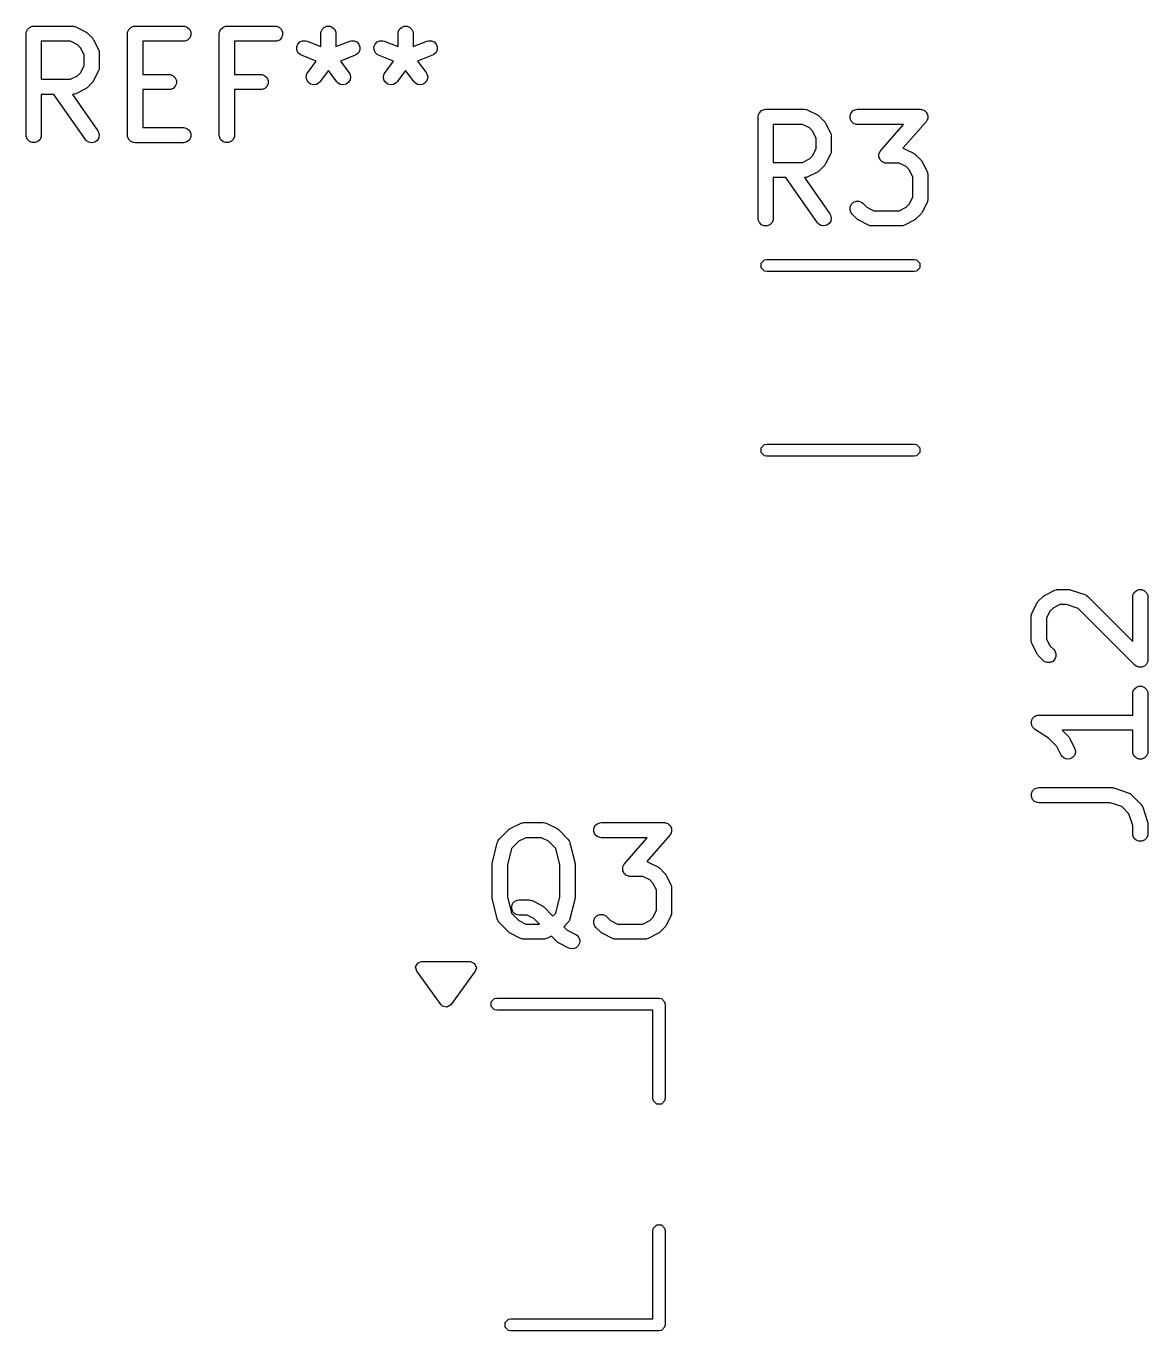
# Model space of a CAD drawing. Header units: inches. Extents: x 1.56 to 3.89, y -5.01 to -1.23.
# Drawn here: x 2.973 to 3.409, y -1.736 to -1.23 of the extents above; entities that cross this region are included whole.
import ezdxf

# ---------------------------------------------------------------- set-up
doc = ezdxf.new("R2010")
doc.units = ezdxf.units.IN
doc.header["$MEASUREMENT"] = 0
doc.layers.add('F.Silkscreen', color=41, linetype='CONTINUOUS', true_color=0xf2eda1)

msp = doc.modelspace()

# ---------------------------------------------------------------- linework, layer by layer
at = {"layer": 'F.Silkscreen', "linetype": 'CONTINUOUS'}
for p, q in [((2.97374, -1.23083), (2.97455, -1.23002)), ((2.97455, -1.23002), (2.97561, -1.22958)), ((2.97561, -1.22958), (2.97619, -1.22952)), ((2.97619, -1.22952), (2.99119, -1.22952)), ((2.99119, -1.22952), (2.99176, -1.22958)), ((2.99176, -1.22958), (2.99186, -1.22962)), ((2.99186, -1.22962), (2.99197, -1.22963)), ((2.99197, -1.22963), (2.99251, -1.22983)), ((2.99251, -1.22983), (2.99626, -1.23171)), ((3.01311, -1.23083), (3.01392, -1.23002)), ((3.01392, -1.23002), (3.01498, -1.22958)), ((3.01498, -1.22958), (3.01556, -1.22952)), ((3.01556, -1.22952), (3.03431, -1.22952)), ((3.03431, -1.22952), (3.03488, -1.22958)), ((3.03488, -1.22958), (3.03595, -1.23002)), ((3.03595, -1.23002), (3.03676, -1.23083)), ((3.04873, -1.23083), (3.04954, -1.23002)), ((3.04954, -1.23002), (3.05061, -1.22958)), ((3.05061, -1.22958), (3.05118, -1.22952)), ((3.05118, -1.22952), (3.06993, -1.22952)), ((3.06993, -1.22952), (3.0705, -1.22958)), ((3.0705, -1.22958), (3.07157, -1.23002)), ((3.07157, -1.23002), (3.07238, -1.23083)), ((3.0881, -1.23083), (3.08891, -1.23002)), ((3.08891, -1.23002), (3.08998, -1.22958)), ((3.08998, -1.22958), (3.09113, -1.22958)), ((3.09113, -1.22958), (3.09219, -1.23002)), ((3.09219, -1.23002), (3.09301, -1.23083)), ((3.11809, -1.23083), (3.11891, -1.23002)), ((3.11891, -1.23002), (3.11997, -1.22958)), ((3.11997, -1.22958), (3.12112, -1.22958)), ((3.12112, -1.22958), (3.12219, -1.23002)), ((3.12219, -1.23002), (3.123, -1.23083)), ((2.97324, -1.23247), (2.97329, -1.2319)), ((2.97324, -1.27184), (2.97324, -1.23247)), ((2.97329, -1.2319), (2.97374, -1.23083)), ((2.99626, -1.23171), (2.99651, -1.23186)), ((2.99651, -1.23186), (2.99658, -1.23189)), ((2.99658, -1.23189), (2.99666, -1.23196)), ((2.99666, -1.23196), (2.99675, -1.23202)), ((2.99675, -1.23202), (2.9968, -1.23207)), ((2.9968, -1.23207), (2.99703, -1.23226)), ((2.99703, -1.23226), (2.9989, -1.23413)), ((2.9989, -1.23413), (2.99909, -1.23436)), ((2.99909, -1.23436), (2.99915, -1.23441)), ((2.99915, -1.23441), (2.9992, -1.2345)), ((2.9992, -1.2345), (2.99927, -1.23458)), ((2.99927, -1.23458), (2.9993, -1.23465)), ((2.9993, -1.23465), (2.99945, -1.2349)), ((2.99945, -1.2349), (3.00133, -1.23865)), ((3.01261, -1.23247), (3.01266, -1.2319)), ((3.01261, -1.27184), (3.01261, -1.23247)), ((3.01266, -1.2319), (3.01311, -1.23083)), ((3.03488, -1.23537), (3.03431, -1.23543)), ((3.03595, -1.23493), (3.03488, -1.23537)), ((3.03676, -1.23411), (3.03595, -1.23493)), ((3.03676, -1.23083), (3.0372, -1.2319)), ((3.0372, -1.23305), (3.03676, -1.23411)), ((3.0372, -1.2319), (3.0372, -1.23305)), ((3.04823, -1.23247), (3.04829, -1.2319)), ((3.04823, -1.27184), (3.04823, -1.23247)), ((3.04829, -1.2319), (3.04873, -1.23083)), ((3.0705, -1.23537), (3.06993, -1.23543)), ((3.07157, -1.23493), (3.0705, -1.23537)), ((3.07238, -1.23411), (3.07157, -1.23493)), ((3.07238, -1.23083), (3.07282, -1.2319)), ((3.07282, -1.23305), (3.07238, -1.23411)), ((3.07282, -1.2319), (3.07282, -1.23305)), ((3.07951, -1.23566), (3.08057, -1.23521)), ((3.08057, -1.23521), (3.08172, -1.23519)), ((3.08172, -1.23519), (3.08227, -1.23536)), ((3.08227, -1.23536), (3.0876, -1.23749)), ((3.0876, -1.23247), (3.08766, -1.2319)), ((3.0876, -1.23749), (3.0876, -1.23247)), ((3.08766, -1.2319), (3.0881, -1.23083)), ((3.09301, -1.23083), (3.09345, -1.2319)), ((3.09345, -1.2319), (3.0935, -1.23247)), ((3.0935, -1.23247), (3.0935, -1.23749)), ((3.0935, -1.23749), (3.09883, -1.23536)), ((3.09883, -1.23536), (3.09938, -1.23519)), ((3.09938, -1.23519), (3.10054, -1.23521)), ((3.10054, -1.23521), (3.1016, -1.23566)), ((3.1095, -1.23566), (3.11056, -1.23521)), ((3.11056, -1.23521), (3.11171, -1.23519)), ((3.11171, -1.23519), (3.11227, -1.23536)), ((3.11227, -1.23536), (3.11759, -1.23749)), ((3.11759, -1.23247), (3.11765, -1.2319)), ((3.11759, -1.23749), (3.11759, -1.23247)), ((3.11765, -1.2319), (3.11809, -1.23083)), ((3.123, -1.23083), (3.12344, -1.2319)), ((3.12344, -1.2319), (3.1235, -1.23247)), ((3.1235, -1.23247), (3.1235, -1.23749)), ((3.1235, -1.23749), (3.12882, -1.23536)), ((3.12882, -1.23536), (3.12938, -1.23519)), ((3.12938, -1.23519), (3.13053, -1.23521)), ((3.13053, -1.23521), (3.13159, -1.23566)), ((2.99049, -1.23543), (2.97914, -1.23543)), ((2.97914, -1.23543), (2.97914, -1.25014)), ((2.99319, -1.23677), (2.99049, -1.23543)), ((2.99439, -1.23797), (2.99319, -1.23677)), ((2.99573, -1.24067), (2.99439, -1.23797)), ((3.00133, -1.23865), (3.00154, -1.23919)), ((3.00154, -1.23919), (3.00154, -1.2393)), ((3.00154, -1.2393), (3.00158, -1.2394)), ((3.00158, -1.2394), (3.00164, -1.23997)), ((3.00164, -1.23997), (3.00164, -1.2456)), ((3.03431, -1.23543), (3.01851, -1.23543)), ((3.01851, -1.23543), (3.01851, -1.24827)), ((3.06993, -1.23543), (3.05413, -1.23543)), ((3.05413, -1.23543), (3.05413, -1.24827)), ((3.07827, -1.23756), (3.0787, -1.23649)), ((3.07829, -1.23871), (3.07827, -1.23756)), ((3.07874, -1.23977), (3.07829, -1.23871)), ((3.0787, -1.23649), (3.07951, -1.23566)), ((3.07957, -1.24057), (3.07874, -1.23977)), ((3.10236, -1.23977), (3.10154, -1.24057)), ((3.1016, -1.23566), (3.1024, -1.23649)), ((3.10281, -1.23871), (3.10236, -1.23977)), ((3.1024, -1.23649), (3.10283, -1.23756)), ((3.10283, -1.23756), (3.10281, -1.23871)), ((3.10827, -1.23756), (3.1087, -1.23649)), ((3.10828, -1.23871), (3.10827, -1.23756)), ((3.10874, -1.23977), (3.10828, -1.23871)), ((3.1087, -1.23649), (3.1095, -1.23566)), ((3.10956, -1.24057), (3.10874, -1.23977)), ((3.13236, -1.23977), (3.13153, -1.24057)), ((3.13159, -1.23566), (3.1324, -1.23649)), ((3.13281, -1.23871), (3.13236, -1.23977)), ((3.1324, -1.23649), (3.13282, -1.23756)), ((3.13282, -1.23756), (3.13281, -1.23871)), ((2.99439, -1.2476), (2.99573, -1.2449)), ((2.99573, -1.2449), (2.99573, -1.24067)), ((3.08008, -1.24084), (3.07957, -1.24057)), ((3.08588, -1.24316), (3.08008, -1.24084)), ((3.08256, -1.24757), (3.08588, -1.24316)), ((3.10102, -1.24084), (3.09523, -1.24316)), ((3.09523, -1.24316), (3.09854, -1.24757)), ((3.10154, -1.24057), (3.10102, -1.24084)), ((3.11008, -1.24084), (3.10956, -1.24057)), ((3.11587, -1.24316), (3.11008, -1.24084)), ((3.11256, -1.24757), (3.11587, -1.24316)), ((3.13102, -1.24084), (3.12522, -1.24316)), ((3.12522, -1.24316), (3.12853, -1.24757)), ((3.13153, -1.24057), (3.13102, -1.24084)), ((2.97914, -1.25014), (2.99049, -1.25014)), ((2.99049, -1.25014), (2.99319, -1.24879)), ((2.99319, -1.24879), (2.99439, -1.2476)), ((3.00133, -1.24692), (2.99945, -1.25067)), ((3.00154, -1.24638), (3.00133, -1.24692)), ((3.00158, -1.24617), (3.00154, -1.24627)), ((3.00154, -1.24627), (3.00154, -1.24638)), ((3.00164, -1.2456), (3.00158, -1.24617)), ((3.01851, -1.24827), (3.02868, -1.24827)), ((3.02868, -1.24827), (3.02926, -1.24832)), ((3.02926, -1.24832), (3.03032, -1.24877)), ((3.03032, -1.24877), (3.03114, -1.24958)), ((3.03114, -1.24958), (3.03158, -1.25064)), ((3.05413, -1.24827), (3.0643, -1.24827)), ((3.0643, -1.24827), (3.06488, -1.24832)), ((3.06488, -1.24832), (3.06594, -1.24877)), ((3.06594, -1.24877), (3.06676, -1.24958)), ((3.06676, -1.24958), (3.0672, -1.25064)), ((3.08198, -1.24919), (3.08226, -1.24807)), ((3.08214, -1.25033), (3.08198, -1.24919)), ((3.08273, -1.25132), (3.08214, -1.25033)), ((3.08226, -1.24807), (3.08256, -1.24757)), ((3.09055, -1.24677), (3.08729, -1.25112)), ((3.09381, -1.25112), (3.09055, -1.24677)), ((3.09896, -1.25033), (3.09837, -1.25132)), ((3.09854, -1.24757), (3.09884, -1.24807)), ((3.09884, -1.24807), (3.09912, -1.24919)), ((3.09912, -1.24919), (3.09896, -1.25033)), ((3.11197, -1.24919), (3.11226, -1.24807)), ((3.11214, -1.25033), (3.11197, -1.24919)), ((3.11272, -1.25132), (3.11214, -1.25033)), ((3.11226, -1.24807), (3.11256, -1.24757)), ((3.12055, -1.24677), (3.11729, -1.25112)), ((3.12381, -1.25112), (3.12055, -1.24677)), ((3.12896, -1.25033), (3.12837, -1.25132)), ((3.12853, -1.24757), (3.12883, -1.24807)), ((3.12883, -1.24807), (3.12912, -1.24919)), ((3.12912, -1.24919), (3.12896, -1.25033)), ((2.99626, -1.25386), (2.99251, -1.25574)), ((2.99651, -1.25371), (2.99626, -1.25386)), ((2.99658, -1.25368), (2.99651, -1.25371)), ((2.99666, -1.25361), (2.99658, -1.25368)), ((2.99675, -1.25355), (2.99666, -1.25361)), ((2.9968, -1.25349), (2.99675, -1.25355)), ((2.99703, -1.25331), (2.9968, -1.25349)), ((2.9989, -1.25143), (2.99703, -1.25331)), ((2.99909, -1.25121), (2.9989, -1.25143)), ((2.99915, -1.25116), (2.99909, -1.25121)), ((2.9992, -1.25107), (2.99915, -1.25116)), ((2.99927, -1.25099), (2.9992, -1.25107)), ((2.9993, -1.25091), (2.99927, -1.25099)), ((2.99945, -1.25067), (2.9993, -1.25091)), ((3.02868, -1.25417), (3.01851, -1.25417)), ((3.01851, -1.25417), (3.01851, -1.26889)), ((3.02926, -1.25412), (3.02868, -1.25417)), ((3.03032, -1.25368), (3.02926, -1.25412)), ((3.03114, -1.25286), (3.03032, -1.25368)), ((3.03158, -1.2518), (3.03114, -1.25286)), ((3.03158, -1.25064), (3.03158, -1.2518)), ((3.0643, -1.25417), (3.05413, -1.25417)), ((3.05413, -1.25417), (3.05413, -1.27184)), ((3.06488, -1.25412), (3.0643, -1.25417)), ((3.06594, -1.25368), (3.06488, -1.25412)), ((3.06676, -1.25286), (3.06594, -1.25368)), ((3.0672, -1.2518), (3.06676, -1.25286)), ((3.0672, -1.25064), (3.0672, -1.2518)), ((3.08365, -1.25201), (3.08273, -1.25132)), ((3.08477, -1.25229), (3.08365, -1.25201)), ((3.08591, -1.25213), (3.08477, -1.25229)), ((3.0869, -1.25154), (3.08591, -1.25213)), ((3.08729, -1.25112), (3.0869, -1.25154)), ((3.0942, -1.25154), (3.09381, -1.25112)), ((3.0952, -1.25213), (3.0942, -1.25154)), ((3.09634, -1.25229), (3.0952, -1.25213)), ((3.09745, -1.25201), (3.09634, -1.25229)), ((3.09837, -1.25132), (3.09745, -1.25201)), ((3.11365, -1.25201), (3.11272, -1.25132)), ((3.11476, -1.25229), (3.11365, -1.25201)), ((3.1159, -1.25213), (3.11476, -1.25229)), ((3.11689, -1.25154), (3.1159, -1.25213)), ((3.11729, -1.25112), (3.11689, -1.25154)), ((3.1242, -1.25154), (3.12381, -1.25112)), ((3.12519, -1.25213), (3.1242, -1.25154)), ((3.12633, -1.25229), (3.12519, -1.25213)), ((3.12745, -1.25201), (3.12633, -1.25229)), ((3.12837, -1.25132), (3.12745, -1.25201)), ((2.98403, -1.25605), (2.97914, -1.25605)), ((2.97914, -1.25605), (2.97914, -1.27184)), ((2.99627, -1.27354), (2.98403, -1.25605)), ((2.99176, -1.25599), (2.99123, -1.25604)), ((2.99123, -1.25604), (3.00111, -1.27015)), ((2.99186, -1.25595), (2.99176, -1.25599)), ((2.99197, -1.25594), (2.99186, -1.25595)), ((2.99251, -1.25574), (2.99197, -1.25594)), ((3.25736, -1.26476), (3.25742, -1.26418)), ((3.25736, -1.30413), (3.25736, -1.26476)), ((3.25742, -1.26418), (3.25786, -1.26312)), ((3.25786, -1.26312), (3.25867, -1.2623)), ((3.25867, -1.2623), (3.25974, -1.26186)), ((3.25974, -1.26186), (3.26031, -1.2618)), ((3.26031, -1.2618), (3.27531, -1.2618)), ((3.27531, -1.2618), (3.27589, -1.26186)), ((3.27589, -1.26186), (3.27598, -1.2619)), ((3.27598, -1.2619), (3.27609, -1.26191)), ((3.27609, -1.26191), (3.27663, -1.26212)), ((3.27663, -1.26212), (3.28038, -1.26399)), ((3.28038, -1.26399), (3.28063, -1.26415)), ((3.28063, -1.26415), (3.2807, -1.26418)), ((3.2807, -1.26418), (3.28078, -1.26424)), ((3.28078, -1.26424), (3.28087, -1.2643)), ((3.28087, -1.2643), (3.28092, -1.26436)), ((3.28092, -1.26436), (3.28115, -1.26454)), ((3.28115, -1.26454), (3.28302, -1.26642)), ((3.29304, -1.26418), (3.29348, -1.26312)), ((3.29304, -1.26533), (3.29304, -1.26418)), ((3.29348, -1.2664), (3.29304, -1.26533)), ((3.29348, -1.26312), (3.29429, -1.2623)), ((3.29429, -1.2623), (3.29536, -1.26186)), ((3.29536, -1.26186), (3.29593, -1.2618)), ((3.29593, -1.2618), (3.3203, -1.2618)), ((3.3203, -1.2618), (3.32061, -1.26183)), ((3.32061, -1.26183), (3.32069, -1.26183)), ((3.32069, -1.26183), (3.32074, -1.26185)), ((3.32074, -1.26185), (3.32088, -1.26186)), ((3.32088, -1.26186), (3.32132, -1.26204)), ((3.32132, -1.26204), (3.32178, -1.2622)), ((3.32178, -1.2622), (3.32185, -1.26226)), ((3.32185, -1.26226), (3.32194, -1.2623)), ((3.32194, -1.2623), (3.32228, -1.26264)), ((3.32228, -1.26264), (3.32264, -1.26296)), ((3.32264, -1.26296), (3.32269, -1.26305)), ((3.32269, -1.26305), (3.32276, -1.26312)), ((3.32276, -1.26312), (3.32294, -1.26356)), ((3.32294, -1.26356), (3.32315, -1.26399)), ((3.3232, -1.26533), (3.32302, -1.26578)), ((3.32315, -1.26399), (3.32316, -1.26409)), ((3.32316, -1.26409), (3.3232, -1.26418)), ((3.3232, -1.26418), (3.3232, -1.26466)), ((3.3232, -1.26466), (3.32323, -1.26514)), ((3.32323, -1.26514), (3.3232, -1.26523)), ((3.3232, -1.26523), (3.3232, -1.26533)), ((3.00111, -1.27015), (3.00139, -1.27065)), ((3.00139, -1.27065), (3.00164, -1.27178)), ((3.01851, -1.26889), (3.03431, -1.26889)), ((3.03431, -1.26889), (3.03488, -1.26895)), ((3.03488, -1.26895), (3.03595, -1.26939)), ((3.03595, -1.26939), (3.03676, -1.2702)), ((3.03676, -1.2702), (3.0372, -1.27127)), ((3.27461, -1.26771), (3.26326, -1.26771)), ((3.26326, -1.26771), (3.26326, -1.28243)), ((3.27731, -1.26906), (3.27461, -1.26771)), ((3.27851, -1.27026), (3.27731, -1.26906)), ((3.27986, -1.27295), (3.27851, -1.27026)), ((3.28302, -1.26642), (3.28321, -1.26664)), ((3.28321, -1.26664), (3.28327, -1.2667)), ((3.28327, -1.2667), (3.28332, -1.26678)), ((3.28332, -1.26678), (3.28339, -1.26687)), ((3.28339, -1.26687), (3.28342, -1.26694)), ((3.28342, -1.26694), (3.28357, -1.26719)), ((3.28357, -1.26719), (3.28545, -1.27094)), ((3.29429, -1.26721), (3.29348, -1.2664)), ((3.29536, -1.26765), (3.29429, -1.26721)), ((3.29593, -1.26771), (3.29536, -1.26765)), ((3.3138, -1.26771), (3.29593, -1.26771)), ((3.30496, -1.27781), (3.3138, -1.26771)), ((3.32253, -1.2667), (3.31359, -1.27691)), ((3.3227, -1.26645), (3.32253, -1.2667)), ((3.32276, -1.2664), (3.3227, -1.26645)), ((3.32278, -1.26635), (3.32276, -1.2664)), ((3.32286, -1.26623), (3.32278, -1.26635)), ((3.32302, -1.26578), (3.32286, -1.26623)), ((2.97329, -1.27242), (2.97324, -1.27184)), ((2.97374, -1.27348), (2.97329, -1.27242)), ((2.97455, -1.2743), (2.97374, -1.27348)), ((2.97561, -1.27474), (2.97455, -1.2743)), ((2.97677, -1.27474), (2.97561, -1.27474)), ((2.97783, -1.2743), (2.97677, -1.27474)), ((2.97865, -1.27348), (2.97783, -1.2743)), ((2.97909, -1.27242), (2.97865, -1.27348)), ((2.97914, -1.27184), (2.97909, -1.27242)), ((2.99665, -1.27398), (2.99627, -1.27354)), ((2.99762, -1.2746), (2.99665, -1.27398)), ((2.99875, -1.2748), (2.99762, -1.2746)), ((2.99988, -1.27455), (2.99875, -1.2748)), ((3.00082, -1.27389), (2.99988, -1.27455)), ((3.00144, -1.27291), (3.00082, -1.27389)), ((3.00164, -1.27178), (3.00144, -1.27291)), ((3.01266, -1.27242), (3.01261, -1.27184)), ((3.01311, -1.27348), (3.01266, -1.27242)), ((3.01392, -1.2743), (3.01311, -1.27348)), ((3.01498, -1.27474), (3.01392, -1.2743)), ((3.01556, -1.2748), (3.01498, -1.27474)), ((3.03431, -1.2748), (3.01556, -1.2748)), ((3.03488, -1.27474), (3.03431, -1.2748)), ((3.03595, -1.2743), (3.03488, -1.27474)), ((3.03676, -1.27348), (3.03595, -1.2743)), ((3.0372, -1.27242), (3.03676, -1.27348)), ((3.0372, -1.27127), (3.0372, -1.27242)), ((3.04829, -1.27242), (3.04823, -1.27184)), ((3.04873, -1.27348), (3.04829, -1.27242)), ((3.04954, -1.2743), (3.04873, -1.27348)), ((3.05061, -1.27474), (3.04954, -1.2743)), ((3.05176, -1.27474), (3.05061, -1.27474)), ((3.05282, -1.2743), (3.05176, -1.27474)), ((3.05364, -1.27348), (3.05282, -1.2743)), ((3.05408, -1.27242), (3.05364, -1.27348)), ((3.05413, -1.27184), (3.05408, -1.27242)), ((3.27986, -1.27718), (3.27986, -1.27295)), ((3.28545, -1.27094), (3.28566, -1.27148)), ((3.28566, -1.27148), (3.28566, -1.27158)), ((3.28566, -1.27158), (3.2857, -1.27168)), ((3.2857, -1.27168), (3.28576, -1.27226)), ((3.28576, -1.27226), (3.28576, -1.27788)), ((3.27731, -1.28108), (3.27851, -1.27988)), ((3.27851, -1.27988), (3.27986, -1.27718)), ((3.28545, -1.2792), (3.28357, -1.28295)), ((3.28566, -1.27866), (3.28545, -1.2792)), ((3.2857, -1.27846), (3.28566, -1.27855)), ((3.28566, -1.27855), (3.28566, -1.27866)), ((3.28576, -1.27788), (3.2857, -1.27846)), ((3.30425, -1.27937), (3.30428, -1.27928)), ((3.30428, -1.27985), (3.30425, -1.27937)), ((3.30428, -1.27918), (3.30447, -1.27874)), ((3.30428, -1.27928), (3.30428, -1.27918)), ((3.30428, -1.28033), (3.30428, -1.27985)), ((3.30432, -1.28042), (3.30428, -1.28033)), ((3.30433, -1.28052), (3.30432, -1.28042)), ((3.30454, -1.28095), (3.30433, -1.28052)), ((3.30447, -1.27874), (3.30462, -1.27828)), ((3.30473, -1.2814), (3.30454, -1.28095)), ((3.30462, -1.27828), (3.3047, -1.27817)), ((3.3047, -1.27817), (3.30473, -1.27811)), ((3.30473, -1.27811), (3.30478, -1.27806)), ((3.30478, -1.27806), (3.30496, -1.27781)), ((3.31359, -1.27691), (3.31413, -1.27711)), ((3.31413, -1.27711), (3.31787, -1.27899)), ((3.31787, -1.27899), (3.31812, -1.27914)), ((3.31812, -1.27914), (3.31819, -1.27917)), ((3.31819, -1.27917), (3.31828, -1.27924)), ((3.31828, -1.27924), (3.31836, -1.2793)), ((3.31836, -1.2793), (3.31842, -1.27936)), ((3.31842, -1.27936), (3.31864, -1.27954)), ((3.31864, -1.27954), (3.32052, -1.28142)), ((3.26326, -1.28243), (3.27461, -1.28243)), ((3.27461, -1.28243), (3.27731, -1.28108)), ((3.28063, -1.28599), (3.28038, -1.28615)), ((3.2807, -1.28596), (3.28063, -1.28599)), ((3.28078, -1.28589), (3.2807, -1.28596)), ((3.28087, -1.28584), (3.28078, -1.28589)), ((3.28092, -1.28578), (3.28087, -1.28584)), ((3.28115, -1.28559), (3.28092, -1.28578)), ((3.28302, -1.28372), (3.28115, -1.28559)), ((3.28321, -1.28349), (3.28302, -1.28372)), ((3.28327, -1.28344), (3.28321, -1.28349)), ((3.28332, -1.28335), (3.28327, -1.28344)), ((3.28339, -1.28327), (3.28332, -1.28335)), ((3.28342, -1.2832), (3.28339, -1.28327)), ((3.28357, -1.28295), (3.28342, -1.2832)), ((3.3048, -1.28147), (3.30473, -1.2814)), ((3.30484, -1.28155), (3.3048, -1.28147)), ((3.3052, -1.28187), (3.30484, -1.28155)), ((3.30554, -1.28221), (3.3052, -1.28187)), ((3.30563, -1.28225), (3.30554, -1.28221)), ((3.30571, -1.28231), (3.30563, -1.28225)), ((3.30616, -1.28247), (3.30571, -1.28231)), ((3.3066, -1.28265), (3.30616, -1.28247)), ((3.30674, -1.28266), (3.3066, -1.28265)), ((3.3068, -1.28268), (3.30674, -1.28266)), ((3.30688, -1.28268), (3.3068, -1.28268)), ((3.30718, -1.28271), (3.30688, -1.28268)), ((3.31211, -1.28271), (3.30718, -1.28271)), ((3.31481, -1.28406), (3.31211, -1.28271)), ((3.316, -1.28525), (3.31481, -1.28406)), ((3.31735, -1.28795), (3.316, -1.28525)), ((3.32052, -1.28142), (3.3207, -1.28164)), ((3.3207, -1.28164), (3.32076, -1.28169)), ((3.32076, -1.28169), (3.32082, -1.28178)), ((3.32082, -1.28178), (3.32088, -1.28186)), ((3.32088, -1.28186), (3.32091, -1.28194)), ((3.32091, -1.28194), (3.32107, -1.28218)), ((3.32107, -1.28218), (3.32294, -1.28593)), ((3.32294, -1.28593), (3.32315, -1.28647)), ((3.26815, -1.28833), (3.26326, -1.28833)), ((3.26326, -1.28833), (3.26326, -1.30413)), ((3.28039, -1.30582), (3.26815, -1.28833)), ((3.27589, -1.28828), (3.27535, -1.28833)), ((3.27535, -1.28833), (3.28523, -1.30243)), ((3.27598, -1.28823), (3.27589, -1.28828)), ((3.27609, -1.28823), (3.27598, -1.28823)), ((3.27663, -1.28802), (3.27609, -1.28823)), ((3.28038, -1.28615), (3.27663, -1.28802)), ((3.31735, -1.29593), (3.31735, -1.28795)), ((3.32315, -1.28647), (3.32316, -1.28658)), ((3.32316, -1.28658), (3.3232, -1.28668)), ((3.3232, -1.28668), (3.32326, -1.28725)), ((3.32326, -1.28725), (3.32326, -1.29663)), ((3.316, -1.29863), (3.31735, -1.29593)), ((3.29304, -1.2998), (3.29348, -1.29874)), ((3.29304, -1.30095), (3.29304, -1.2998)), ((3.29348, -1.30202), (3.29304, -1.30095)), ((3.29348, -1.29874), (3.29429, -1.29792)), ((3.29429, -1.29792), (3.29536, -1.29748)), ((3.29536, -1.29748), (3.29651, -1.29748)), ((3.29651, -1.29748), (3.29757, -1.29792)), ((3.29757, -1.29792), (3.29802, -1.29829)), ((3.29802, -1.29829), (3.29956, -1.29983)), ((3.29956, -1.29983), (3.30225, -1.30117)), ((3.30225, -1.30117), (3.31211, -1.30117)), ((3.31211, -1.30117), (3.31481, -1.29983)), ((3.31481, -1.29983), (3.316, -1.29863)), ((3.32294, -1.29795), (3.32107, -1.3017)), ((3.32315, -1.29741), (3.32294, -1.29795)), ((3.32316, -1.2973), (3.32315, -1.29741)), ((3.3232, -1.2972), (3.32316, -1.2973)), ((3.32326, -1.29663), (3.3232, -1.2972)), ((3.25742, -1.3047), (3.25736, -1.30413)), ((3.25786, -1.30577), (3.25742, -1.3047)), ((3.25867, -1.30658), (3.25786, -1.30577)), ((3.26277, -1.30577), (3.26195, -1.30658)), ((3.26321, -1.3047), (3.26277, -1.30577)), ((3.26326, -1.30413), (3.26321, -1.3047)), ((3.28077, -1.30626), (3.28039, -1.30582)), ((3.28174, -1.30688), (3.28077, -1.30626)), ((3.28494, -1.30617), (3.284, -1.30683)), ((3.28556, -1.3052), (3.28494, -1.30617)), ((3.28523, -1.30243), (3.28551, -1.30294)), ((3.28551, -1.30294), (3.28576, -1.30406)), ((3.28576, -1.30406), (3.28556, -1.3052)), ((3.29384, -1.30247), (3.29348, -1.30202)), ((3.29572, -1.30434), (3.29384, -1.30247)), ((3.29594, -1.30453), (3.29572, -1.30434)), ((3.296, -1.30458), (3.29594, -1.30453)), ((3.29609, -1.30464), (3.296, -1.30458)), ((3.29617, -1.30471), (3.29609, -1.30464)), ((3.29624, -1.30474), (3.29617, -1.30471)), ((3.29649, -1.30489), (3.29624, -1.30474)), ((3.30024, -1.30677), (3.29649, -1.30489)), ((3.31787, -1.30489), (3.31413, -1.30677)), ((3.31812, -1.30474), (3.31787, -1.30489)), ((3.31819, -1.30471), (3.31812, -1.30474)), ((3.31828, -1.30464), (3.31819, -1.30471)), ((3.31836, -1.30458), (3.31828, -1.30464)), ((3.31842, -1.30453), (3.31836, -1.30458)), ((3.31864, -1.30434), (3.31842, -1.30453)), ((3.32052, -1.30247), (3.31864, -1.30434)), ((3.3207, -1.30224), (3.32052, -1.30247)), ((3.32076, -1.30219), (3.3207, -1.30224)), ((3.32082, -1.3021), (3.32076, -1.30219)), ((3.32088, -1.30202), (3.32082, -1.3021)), ((3.32091, -1.30195), (3.32088, -1.30202)), ((3.32107, -1.3017), (3.32091, -1.30195)), ((3.25974, -1.30702), (3.25867, -1.30658)), ((3.26089, -1.30702), (3.25974, -1.30702)), ((3.26195, -1.30658), (3.26089, -1.30702)), ((3.28287, -1.30708), (3.28174, -1.30688)), ((3.284, -1.30683), (3.28287, -1.30708)), ((3.30078, -1.30697), (3.30024, -1.30677)), ((3.30088, -1.30698), (3.30078, -1.30697)), ((3.30098, -1.30702), (3.30088, -1.30698)), ((3.30156, -1.30708), (3.30098, -1.30702)), ((3.3128, -1.30708), (3.30156, -1.30708)), ((3.31338, -1.30702), (3.3128, -1.30708)), ((3.31348, -1.30698), (3.31338, -1.30702)), ((3.31358, -1.30697), (3.31348, -1.30698)), ((3.31413, -1.30677), (3.31358, -1.30697)), ((3.25856, -1.32154), (3.25984, -1.32026)), ((3.25984, -1.32026), (3.26075, -1.32008)), ((3.26075, -1.32008), (3.31799, -1.32008)), ((3.31799, -1.32008), (3.3189, -1.32026)), ((3.3189, -1.32026), (3.32018, -1.32154)), ((3.25856, -1.32334), (3.25856, -1.32154)), ((3.25984, -1.32462), (3.25856, -1.32334)), ((3.26075, -1.3248), (3.25984, -1.32462)), ((3.31799, -1.3248), (3.26075, -1.3248)), ((3.3189, -1.32462), (3.31799, -1.3248)), ((3.32018, -1.32334), (3.3189, -1.32462)), ((3.32018, -1.32154), (3.32018, -1.32334)), ((3.25856, -1.39319), (3.25984, -1.39191)), ((3.25984, -1.39191), (3.26075, -1.39173)), ((3.26075, -1.39173), (3.31799, -1.39173)), ((3.31799, -1.39173), (3.3189, -1.39191)), ((3.3189, -1.39191), (3.32018, -1.39319)), ((3.25856, -1.395), (3.25856, -1.39319)), ((3.25984, -1.39628), (3.25856, -1.395)), ((3.26075, -1.39646), (3.25984, -1.39628)), ((3.31799, -1.39646), (3.26075, -1.39646)), ((3.3189, -1.39628), (3.31799, -1.39646)), ((3.32018, -1.395), (3.3189, -1.39628)), ((3.32018, -1.39319), (3.32018, -1.395)), ((3.36575, -1.45318), (3.36582, -1.4531)), ((3.36582, -1.4531), (3.36587, -1.45301)), ((3.36587, -1.45301), (3.36593, -1.45296)), ((3.36593, -1.45296), (3.36612, -1.45273)), ((3.36612, -1.45273), (3.36799, -1.45086)), ((3.36799, -1.45086), (3.36822, -1.45067)), ((3.36822, -1.45067), (3.36827, -1.45061)), ((3.36827, -1.45061), (3.36836, -1.45055)), ((3.36836, -1.45055), (3.36844, -1.45049)), ((3.36844, -1.45049), (3.36851, -1.45046)), ((3.36851, -1.45046), (3.36876, -1.4503)), ((3.36876, -1.4503), (3.37251, -1.44843)), ((3.37251, -1.44843), (3.37305, -1.44822)), ((3.37305, -1.44822), (3.37316, -1.44821)), ((3.37316, -1.44821), (3.37325, -1.44817)), ((3.37325, -1.44817), (3.37383, -1.44812)), ((3.37383, -1.44812), (3.37758, -1.44812)), ((3.37758, -1.44812), (3.37787, -1.44814)), ((3.37787, -1.44814), (3.37795, -1.44814)), ((3.37795, -1.44814), (3.37805, -1.44816)), ((3.37805, -1.44816), (3.37816, -1.44817)), ((3.37816, -1.44817), (3.37823, -1.4482)), ((3.37823, -1.4482), (3.37851, -1.44827)), ((3.37851, -1.44827), (3.38414, -1.45014)), ((3.38414, -1.45014), (3.38467, -1.45038)), ((3.38467, -1.45038), (3.38475, -1.45045)), ((3.38475, -1.45045), (3.38484, -1.45049)), ((3.38484, -1.45049), (3.38529, -1.45086)), ((3.38529, -1.45086), (3.40275, -1.46831)), ((3.40275, -1.45107), (3.40281, -1.45049)), ((3.40275, -1.46831), (3.40275, -1.45107)), ((3.40281, -1.45049), (3.40325, -1.44943)), ((3.40325, -1.44943), (3.40406, -1.44861)), ((3.40406, -1.44861), (3.40513, -1.44817)), ((3.40513, -1.44817), (3.40628, -1.44817)), ((3.40628, -1.44817), (3.40734, -1.44861)), ((3.40734, -1.44861), (3.40816, -1.44943)), ((3.40816, -1.44943), (3.4086, -1.45049)), ((3.4086, -1.45049), (3.40865, -1.45107)), ((3.40865, -1.45107), (3.40865, -1.47544)), ((3.36338, -1.45857), (3.36344, -1.45799)), ((3.36344, -1.45799), (3.36348, -1.45789)), ((3.36348, -1.45779), (3.36369, -1.45725)), ((3.36348, -1.45789), (3.36348, -1.45779)), ((3.36369, -1.45725), (3.36557, -1.4535)), ((3.36557, -1.4535), (3.36572, -1.45325)), ((3.36572, -1.45325), (3.36575, -1.45318)), ((3.37063, -1.45657), (3.36928, -1.45926)), ((3.37183, -1.45537), (3.37063, -1.45657)), ((3.37453, -1.45402), (3.37183, -1.45537)), ((3.3771, -1.45402), (3.37453, -1.45402)), ((3.38161, -1.45552), (3.3771, -1.45402)), ((3.40361, -1.47753), (3.38161, -1.45552)), ((3.36338, -1.46794), (3.36338, -1.45857)), ((3.36928, -1.45926), (3.36928, -1.46724)), ((3.36344, -1.46852), (3.36338, -1.46794)), ((3.36928, -1.46724), (3.37063, -1.46994)), ((3.36348, -1.46862), (3.36344, -1.46852)), ((3.36348, -1.46872), (3.36348, -1.46862)), ((3.36369, -1.46926), (3.36348, -1.46872)), ((3.36557, -1.47301), (3.36369, -1.46926)), ((3.36572, -1.47326), (3.36557, -1.47301)), ((3.36575, -1.47333), (3.36572, -1.47326)), ((3.36582, -1.47341), (3.36575, -1.47333)), ((3.37063, -1.46994), (3.37217, -1.47148)), ((3.37217, -1.47148), (3.37254, -1.47193)), ((3.37254, -1.47193), (3.37298, -1.47299)), ((3.37298, -1.47299), (3.37298, -1.47414)), ((3.36587, -1.4735), (3.36582, -1.47341)), ((3.36593, -1.47355), (3.36587, -1.4735)), ((3.36612, -1.47378), (3.36593, -1.47355)), ((3.36799, -1.47565), (3.36612, -1.47378)), ((3.36844, -1.47602), (3.36799, -1.47565)), ((3.3695, -1.47646), (3.36844, -1.47602)), ((3.37066, -1.47646), (3.3695, -1.47646)), ((3.37172, -1.47602), (3.37066, -1.47646)), ((3.37254, -1.47521), (3.37172, -1.47602)), ((3.37298, -1.47414), (3.37254, -1.47521)), ((3.40406, -1.4779), (3.40361, -1.47753)), ((3.40481, -1.47821), (3.40406, -1.4779)), ((3.40513, -1.47834), (3.40481, -1.47821)), ((3.40628, -1.47834), (3.40513, -1.47834)), ((3.40513, -1.47834), (3.40513, -1.47834)), ((3.40734, -1.4779), (3.40628, -1.47834)), ((3.40816, -1.47708), (3.40734, -1.4779)), ((3.40847, -1.47633), (3.40816, -1.47708)), ((3.4086, -1.47602), (3.40847, -1.47633)), ((3.40865, -1.47544), (3.4086, -1.47602)), ((3.40275, -1.48856), (3.40281, -1.48799)), ((3.40281, -1.48799), (3.40325, -1.48692)), ((3.40325, -1.48692), (3.40406, -1.48611)), ((3.40406, -1.48611), (3.40513, -1.48567)), ((3.40513, -1.48567), (3.40628, -1.48567)), ((3.40628, -1.48567), (3.40734, -1.48611)), ((3.40734, -1.48611), (3.40816, -1.48692)), ((3.40816, -1.48692), (3.4086, -1.48799)), ((3.4086, -1.48799), (3.40865, -1.48856)), ((3.40275, -1.49686), (3.40275, -1.48856)), ((3.40865, -1.48856), (3.40865, -1.51106)), ((3.3636, -1.49869), (3.36376, -1.49844)), ((3.36376, -1.49844), (3.36388, -1.49817)), ((3.36388, -1.49817), (3.36408, -1.49797)), ((3.36408, -1.49797), (3.36424, -1.49773)), ((3.36424, -1.49773), (3.36448, -1.49756)), ((3.36448, -1.49756), (3.36469, -1.49736)), ((3.36469, -1.49736), (3.36496, -1.49725)), ((3.36496, -1.49725), (3.3652, -1.49709)), ((3.3652, -1.49709), (3.36549, -1.49703)), ((3.36549, -1.49703), (3.36576, -1.49692)), ((3.36576, -1.49692), (3.36633, -1.49686)), ((3.36633, -1.49686), (3.36633, -1.49686)), ((3.36633, -1.49686), (3.36633, -1.49686)), ((3.36633, -1.49686), (3.36633, -1.49686)), ((3.36633, -1.49686), (3.40275, -1.49686)), ((3.36338, -1.49982), (3.36344, -1.49953)), ((3.36344, -1.5001), (3.36338, -1.49982)), ((3.36344, -1.49924), (3.36355, -1.49897)), ((3.36344, -1.49953), (3.36344, -1.49924)), ((3.36344, -1.50039), (3.36344, -1.5001)), ((3.36355, -1.50066), (3.36344, -1.50039)), ((3.36355, -1.49897), (3.3636, -1.49869)), ((3.3636, -1.50095), (3.36355, -1.50066)), ((3.36377, -1.50119), (3.3636, -1.50095)), ((3.36388, -1.50145), (3.36377, -1.50119)), ((3.36408, -1.50166), (3.36388, -1.50145)), ((3.36425, -1.5019), (3.36408, -1.50166)), ((3.36469, -1.50227), (3.36425, -1.5019)), ((3.37007, -1.50586), (3.36469, -1.50227)), ((3.36469, -1.50227), (3.36469, -1.50227)), ((3.36469, -1.50227), (3.36469, -1.50227)), ((3.36469, -1.50227), (3.36469, -1.50227)), ((3.40275, -1.50277), (3.37533, -1.50277)), ((3.37533, -1.50277), (3.37779, -1.50522)), ((3.40275, -1.51106), (3.40275, -1.50277)), ((3.37328, -1.50906), (3.37007, -1.50586)), ((3.37779, -1.50522), (3.37798, -1.50545)), ((3.37798, -1.50545), (3.37804, -1.5055)), ((3.37804, -1.5055), (3.37809, -1.50559)), ((3.37809, -1.50559), (3.37816, -1.50567)), ((3.37816, -1.50567), (3.37819, -1.50574)), ((3.37819, -1.50574), (3.37835, -1.50599)), ((3.37835, -1.50599), (3.38022, -1.50974)), ((3.37494, -1.51238), (3.37328, -1.50906)), ((3.37525, -1.51287), (3.37494, -1.51238)), ((3.37612, -1.51363), (3.37525, -1.51287)), ((3.37721, -1.51399), (3.37612, -1.51363)), ((3.37939, -1.51339), (3.37836, -1.51391)), ((3.38015, -1.51252), (3.37939, -1.51339)), ((3.38051, -1.51143), (3.38015, -1.51252)), ((3.38022, -1.50974), (3.38043, -1.51028)), ((3.38043, -1.51028), (3.38051, -1.51143)), ((3.40281, -1.51164), (3.40275, -1.51106)), ((3.40325, -1.5127), (3.40281, -1.51164)), ((3.40406, -1.51352), (3.40325, -1.5127)), ((3.40513, -1.51396), (3.40406, -1.51352)), ((3.40734, -1.51352), (3.40628, -1.51396)), ((3.40816, -1.5127), (3.40734, -1.51352)), ((3.4086, -1.51164), (3.40816, -1.5127)), ((3.40865, -1.51106), (3.4086, -1.51164)), ((3.37836, -1.51391), (3.37721, -1.51399)), ((3.40628, -1.51396), (3.40513, -1.51396)), ((3.36344, -1.52736), (3.36388, -1.52629)), ((3.36344, -1.52851), (3.36344, -1.52736)), ((3.36388, -1.52957), (3.36344, -1.52851)), ((3.36388, -1.52629), (3.36469, -1.52548)), ((3.36469, -1.52548), (3.36576, -1.52504)), ((3.36576, -1.52504), (3.36633, -1.52498)), ((3.36633, -1.52498), (3.39445, -1.52498)), ((3.39445, -1.52498), (3.39474, -1.52501)), ((3.39474, -1.52501), (3.39482, -1.525)), ((3.39482, -1.525), (3.39492, -1.52503)), ((3.39492, -1.52503), (3.39503, -1.52504)), ((3.39503, -1.52504), (3.3951, -1.52507)), ((3.3951, -1.52507), (3.39539, -1.52513)), ((3.39539, -1.52513), (3.40101, -1.52701)), ((3.40101, -1.52701), (3.40154, -1.52724)), ((3.40154, -1.52724), (3.40162, -1.52731)), ((3.40162, -1.52731), (3.40172, -1.52735)), ((3.40172, -1.52735), (3.40217, -1.52772)), ((3.40217, -1.52772), (3.40591, -1.53147)), ((3.36469, -1.53039), (3.36388, -1.52957)), ((3.36576, -1.53083), (3.36469, -1.53039)), ((3.36633, -1.53089), (3.36576, -1.53083)), ((3.39397, -1.53089), (3.36633, -1.53089)), ((3.39848, -1.53239), (3.39397, -1.53089)), ((3.40125, -1.53515), (3.39848, -1.53239)), ((3.40591, -1.53147), (3.40628, -1.53192)), ((3.40628, -1.53192), (3.40632, -1.53202)), ((3.40632, -1.53202), (3.40639, -1.5321)), ((3.40639, -1.5321), (3.40663, -1.53262)), ((3.40663, -1.53262), (3.4085, -1.53825)), ((3.16141, -1.54076), (3.16516, -1.53889)), ((3.16516, -1.53889), (3.1657, -1.53868)), ((3.1657, -1.53868), (3.16581, -1.53867)), ((3.16581, -1.53867), (3.1659, -1.53863)), ((3.1659, -1.53863), (3.16648, -1.53858)), ((3.16648, -1.53858), (3.17398, -1.53858)), ((3.17398, -1.53858), (3.17455, -1.53863)), ((3.17455, -1.53863), (3.17465, -1.53867)), ((3.17465, -1.53867), (3.17476, -1.53868)), ((3.17476, -1.53868), (3.1753, -1.53889)), ((3.1753, -1.53889), (3.17905, -1.54076)), ((3.19402, -1.53989), (3.19483, -1.53907)), ((3.19483, -1.53907), (3.1959, -1.53863)), ((3.1959, -1.53863), (3.19648, -1.53858)), ((3.19648, -1.53858), (3.22085, -1.53858)), ((3.22085, -1.53858), (3.22115, -1.53861)), ((3.22115, -1.53861), (3.22123, -1.5386)), ((3.22123, -1.5386), (3.22128, -1.53862)), ((3.22128, -1.53862), (3.22142, -1.53863)), ((3.22142, -1.53863), (3.22187, -1.53882)), ((3.22187, -1.53882), (3.22232, -1.53897)), ((3.22232, -1.53897), (3.2224, -1.53904)), ((3.2224, -1.53904), (3.22249, -1.53907)), ((3.22249, -1.53907), (3.22283, -1.53941)), ((3.40275, -1.53966), (3.40125, -1.53515)), ((3.4085, -1.53825), (3.40857, -1.53853)), ((3.40857, -1.53853), (3.4086, -1.53861)), ((3.4086, -1.53861), (3.40861, -1.53871)), ((3.40861, -1.53871), (3.40863, -1.53881)), ((3.40863, -1.53881), (3.40863, -1.53889)), ((3.40863, -1.53889), (3.40865, -1.53918)), ((3.15689, -1.54506), (3.16064, -1.54132)), ((3.16064, -1.54132), (3.16087, -1.54113)), ((3.16087, -1.54113), (3.16092, -1.54107)), ((3.16092, -1.54107), (3.16101, -1.54101)), ((3.16101, -1.54101), (3.16109, -1.54095)), ((3.16109, -1.54095), (3.16116, -1.54092)), ((3.16116, -1.54092), (3.16141, -1.54076)), ((3.17905, -1.54076), (3.1793, -1.54092)), ((3.1793, -1.54092), (3.17937, -1.54095)), ((3.17937, -1.54095), (3.17945, -1.54101)), ((3.17945, -1.54101), (3.17954, -1.54107)), ((3.17954, -1.54107), (3.17959, -1.54113)), ((3.17959, -1.54113), (3.17982, -1.54132)), ((3.17982, -1.54132), (3.18357, -1.54506)), ((3.19358, -1.54095), (3.19402, -1.53989)), ((3.19358, -1.5421), (3.19358, -1.54095)), ((3.19402, -1.54317), (3.19358, -1.5421)), ((3.19483, -1.54398), (3.19402, -1.54317)), ((3.1959, -1.54442), (3.19483, -1.54398)), ((3.22307, -1.54347), (3.21414, -1.55368)), ((3.22283, -1.53941), (3.22319, -1.53973)), ((3.22325, -1.54322), (3.22307, -1.54347)), ((3.22319, -1.53973), (3.22323, -1.53982)), ((3.22323, -1.53982), (3.2233, -1.53989)), ((3.2233, -1.54317), (3.22325, -1.54322)), ((3.2233, -1.53989), (3.22349, -1.54033)), ((3.22332, -1.54312), (3.2233, -1.54317)), ((3.22341, -1.543), (3.22332, -1.54312)), ((3.22356, -1.54255), (3.22341, -1.543)), ((3.22349, -1.54033), (3.2237, -1.54076)), ((3.22374, -1.5421), (3.22356, -1.54255)), ((3.2237, -1.54076), (3.22371, -1.54086)), ((3.22371, -1.54086), (3.22374, -1.54095)), ((3.22374, -1.54095), (3.22374, -1.54143)), ((3.22374, -1.54143), (3.22378, -1.54191)), ((3.22378, -1.54191), (3.22374, -1.542)), ((3.22374, -1.542), (3.22374, -1.5421)), ((3.40275, -1.54293), (3.40275, -1.53966)), ((3.40281, -1.54351), (3.40275, -1.54293)), ((3.40325, -1.54457), (3.40281, -1.54351)), ((3.4086, -1.54351), (3.40816, -1.54457)), ((3.40865, -1.54293), (3.4086, -1.54351)), ((3.40865, -1.53918), (3.40865, -1.54293)), ((3.15424, -1.55394), (3.15612, -1.54644)), ((3.15612, -1.54644), (3.15631, -1.54589)), ((3.15631, -1.54589), (3.15644, -1.54571)), ((3.15644, -1.54571), (3.15652, -1.54551)), ((3.15652, -1.54551), (3.15689, -1.54506)), ((3.16165, -1.54866), (3.16006, -1.55502)), ((3.16448, -1.54583), (3.16165, -1.54866)), ((3.16718, -1.54448), (3.16448, -1.54583)), ((3.17328, -1.54448), (3.16718, -1.54448)), ((3.17598, -1.54583), (3.17328, -1.54448)), ((3.17881, -1.54866), (3.17598, -1.54583)), ((3.1804, -1.55502), (3.17881, -1.54866)), ((3.18357, -1.54506), (3.18393, -1.54551)), ((3.18393, -1.54551), (3.18402, -1.54571)), ((3.18402, -1.54571), (3.18415, -1.54589)), ((3.18415, -1.54589), (3.18434, -1.54644)), ((3.18434, -1.54644), (3.18622, -1.55394)), ((3.19648, -1.54448), (3.1959, -1.54442)), ((3.21434, -1.54448), (3.19648, -1.54448)), ((3.2055, -1.55458), (3.21434, -1.54448)), ((3.40406, -1.54539), (3.40325, -1.54457)), ((3.40513, -1.54583), (3.40406, -1.54539)), ((3.40628, -1.54583), (3.40513, -1.54583)), ((3.40734, -1.54539), (3.40628, -1.54583)), ((3.40816, -1.54457), (3.40734, -1.54539)), ((3.15416, -1.55451), (3.15419, -1.55429)), ((3.15419, -1.55429), (3.15421, -1.55408)), ((3.15421, -1.55408), (3.15423, -1.55404)), ((3.15423, -1.55404), (3.15424, -1.55394)), ((3.18622, -1.55394), (3.18623, -1.55404)), ((3.18623, -1.55404), (3.18625, -1.55408)), ((3.18625, -1.55408), (3.18627, -1.55429)), ((3.18627, -1.55429), (3.1863, -1.55451)), ((3.21414, -1.55368), (3.21467, -1.55389)), ((3.21467, -1.55389), (3.21842, -1.55576)), ((3.15415, -1.55465), (3.15416, -1.55455)), ((3.15415, -1.56777), (3.15415, -1.55465)), ((3.15416, -1.55455), (3.15416, -1.55451)), ((3.16006, -1.55502), (3.16006, -1.56741)), ((3.1804, -1.56741), (3.1804, -1.55502)), ((3.1863, -1.55451), (3.18629, -1.55455)), ((3.18629, -1.55455), (3.1863, -1.55465)), ((3.1863, -1.55465), (3.1863, -1.56777)), ((3.2048, -1.55614), (3.20483, -1.55605)), ((3.20483, -1.55662), (3.2048, -1.55614)), ((3.20483, -1.55595), (3.20501, -1.55551)), ((3.20483, -1.55605), (3.20483, -1.55595)), ((3.20483, -1.5571), (3.20483, -1.55662)), ((3.20487, -1.55719), (3.20483, -1.5571)), ((3.20487, -1.55729), (3.20487, -1.55719)), ((3.20509, -1.55772), (3.20487, -1.55729)), ((3.20501, -1.55551), (3.20517, -1.55505)), ((3.20527, -1.55817), (3.20509, -1.55772)), ((3.20517, -1.55505), (3.20525, -1.55494)), ((3.20525, -1.55494), (3.20527, -1.55489)), ((3.20527, -1.55489), (3.20532, -1.55483)), ((3.20534, -1.55824), (3.20527, -1.55817)), ((3.20532, -1.55483), (3.2055, -1.55458)), ((3.20538, -1.55833), (3.20534, -1.55824)), ((3.20574, -1.55864), (3.20538, -1.55833)), ((3.20608, -1.55898), (3.20574, -1.55864)), ((3.20618, -1.55902), (3.20608, -1.55898)), ((3.20625, -1.55909), (3.20618, -1.55902)), ((3.2067, -1.55924), (3.20625, -1.55909)), ((3.20715, -1.55942), (3.2067, -1.55924)), ((3.20729, -1.55944), (3.20715, -1.55942)), ((3.21842, -1.55576), (3.21867, -1.55592)), ((3.21867, -1.55592), (3.21874, -1.55595)), ((3.21874, -1.55595), (3.21882, -1.55601)), ((3.21882, -1.55601), (3.21891, -1.55607)), ((3.21891, -1.55607), (3.21896, -1.55613)), ((3.21896, -1.55613), (3.21919, -1.55631)), ((3.21919, -1.55631), (3.22106, -1.55819)), ((3.22106, -1.55819), (3.22125, -1.55841)), ((3.22125, -1.55841), (3.22131, -1.55847)), ((3.22131, -1.55847), (3.22136, -1.55855)), ((3.22136, -1.55855), (3.22143, -1.55864)), ((3.22143, -1.55864), (3.22146, -1.55871)), ((3.22146, -1.55871), (3.22161, -1.55896)), ((3.22161, -1.55896), (3.22349, -1.5627)), ((3.20734, -1.55945), (3.20729, -1.55944)), ((3.20742, -1.55945), (3.20734, -1.55945)), ((3.20772, -1.55948), (3.20742, -1.55945)), ((3.21265, -1.55948), (3.20772, -1.55948)), ((3.21535, -1.56083), (3.21265, -1.55948)), ((3.21655, -1.56203), (3.21535, -1.56083)), ((3.21789, -1.56472), (3.21655, -1.56203)), ((3.22349, -1.5627), (3.2237, -1.56325)), ((3.2237, -1.56325), (3.2237, -1.56335)), ((3.2237, -1.56335), (3.22374, -1.56345)), ((3.22374, -1.56345), (3.2238, -1.56403)), ((3.2238, -1.56403), (3.2238, -1.5734)), ((3.15416, -1.56788), (3.15415, -1.56777)), ((3.15416, -1.56792), (3.15416, -1.56788)), ((3.15419, -1.56813), (3.15416, -1.56792)), ((3.15421, -1.56835), (3.15419, -1.56813)), ((3.15423, -1.56839), (3.15421, -1.56835)), ((3.15424, -1.56849), (3.15423, -1.56839)), ((3.15612, -1.57599), (3.15424, -1.56849)), ((3.16006, -1.56741), (3.16165, -1.57376)), ((3.16215, -1.56988), (3.16296, -1.56907)), ((3.16296, -1.56907), (3.16403, -1.56863)), ((3.16403, -1.56863), (3.1646, -1.56857)), ((3.1646, -1.56857), (3.16835, -1.56857)), ((3.16835, -1.56857), (3.16893, -1.56863)), ((3.16893, -1.56863), (3.16903, -1.56867)), ((3.16903, -1.56867), (3.16913, -1.56868)), ((3.16913, -1.56868), (3.16967, -1.56888)), ((3.16967, -1.56888), (3.17342, -1.57076)), ((3.17881, -1.57376), (3.1804, -1.56741)), ((3.18622, -1.56849), (3.18434, -1.57599)), ((3.18623, -1.56839), (3.18622, -1.56849)), ((3.18625, -1.56835), (3.18623, -1.56839)), ((3.18627, -1.56813), (3.18625, -1.56835)), ((3.1863, -1.56792), (3.18627, -1.56813)), ((3.1863, -1.56777), (3.18629, -1.56788)), ((3.18629, -1.56788), (3.1863, -1.56792)), ((3.21789, -1.5727), (3.21789, -1.56472)), ((3.16165, -1.57376), (3.16448, -1.5766)), ((3.16171, -1.57095), (3.16215, -1.56988)), ((3.16171, -1.5721), (3.16171, -1.57095)), ((3.16215, -1.57316), (3.16171, -1.5721)), ((3.16296, -1.57398), (3.16215, -1.57316)), ((3.16403, -1.57442), (3.16296, -1.57398)), ((3.1646, -1.57448), (3.16403, -1.57442)), ((3.16766, -1.57448), (3.1646, -1.57448)), ((3.17035, -1.57583), (3.16766, -1.57448)), ((3.17342, -1.57076), (3.17367, -1.57091)), ((3.17367, -1.57091), (3.17374, -1.57094)), ((3.17374, -1.57094), (3.17382, -1.57101)), ((3.17382, -1.57101), (3.17391, -1.57107)), ((3.17391, -1.57107), (3.17396, -1.57113)), ((3.17396, -1.57113), (3.17419, -1.57131)), ((3.17419, -1.57131), (3.17773, -1.57485)), ((3.17773, -1.57485), (3.17881, -1.57376)), ((3.19483, -1.57469), (3.1959, -1.57425)), ((3.1959, -1.57425), (3.19705, -1.57425)), ((3.19705, -1.57425), (3.19812, -1.57469)), ((3.21655, -1.5754), (3.21789, -1.5727)), ((3.2237, -1.57418), (3.22349, -1.57472)), ((3.22374, -1.57398), (3.2237, -1.57407)), ((3.2237, -1.57407), (3.2237, -1.57418)), ((3.2238, -1.5734), (3.22374, -1.57398)), ((3.15631, -1.57654), (3.15612, -1.57599)), ((3.15644, -1.57671), (3.15631, -1.57654)), ((3.15652, -1.57691), (3.15644, -1.57671)), ((3.15689, -1.57736), (3.15652, -1.57691)), ((3.16064, -1.58111), (3.15689, -1.57736)), ((3.16448, -1.5766), (3.16718, -1.57795)), ((3.16718, -1.57795), (3.17247, -1.57795)), ((3.17247, -1.57795), (3.17035, -1.57583)), ((3.18357, -1.57736), (3.1819, -1.57902)), ((3.1819, -1.57902), (3.18323, -1.58035)), ((3.18393, -1.57691), (3.18357, -1.57736)), ((3.18402, -1.57671), (3.18393, -1.57691)), ((3.18415, -1.57654), (3.18402, -1.57671)), ((3.18434, -1.57599), (3.18415, -1.57654)), ((3.19358, -1.57657), (3.19402, -1.57551)), ((3.19358, -1.57772), (3.19358, -1.57657)), ((3.19402, -1.57879), (3.19358, -1.57772)), ((3.19402, -1.57551), (3.19483, -1.57469)), ((3.19439, -1.57924), (3.19402, -1.57879)), ((3.19626, -1.58111), (3.19439, -1.57924)), ((3.19812, -1.57469), (3.19856, -1.57506)), ((3.19856, -1.57506), (3.2001, -1.5766)), ((3.2001, -1.5766), (3.2028, -1.57795)), ((3.2028, -1.57795), (3.21265, -1.57795)), ((3.21265, -1.57795), (3.21535, -1.5766)), ((3.21535, -1.5766), (3.21655, -1.5754)), ((3.22106, -1.57924), (3.21919, -1.58111)), ((3.22125, -1.57901), (3.22106, -1.57924)), ((3.22131, -1.57896), (3.22125, -1.57901)), ((3.22136, -1.57887), (3.22131, -1.57896)), ((3.22143, -1.57879), (3.22136, -1.57887)), ((3.22146, -1.57872), (3.22143, -1.57879)), ((3.22161, -1.57847), (3.22146, -1.57872)), ((3.22349, -1.57472), (3.22161, -1.57847)), ((3.16087, -1.5813), (3.16064, -1.58111)), ((3.16092, -1.58136), (3.16087, -1.5813)), ((3.16101, -1.58141), (3.16092, -1.58136)), ((3.16109, -1.58148), (3.16101, -1.58141)), ((3.16116, -1.58151), (3.16109, -1.58148)), ((3.16141, -1.58166), (3.16116, -1.58151)), ((3.16516, -1.58354), (3.16141, -1.58166)), ((3.1657, -1.58375), (3.16516, -1.58354)), ((3.16581, -1.58375), (3.1657, -1.58375)), ((3.1659, -1.58379), (3.16581, -1.58375)), ((3.16648, -1.58385), (3.1659, -1.58379)), ((3.17398, -1.58385), (3.16648, -1.58385)), ((3.17455, -1.58379), (3.17398, -1.58385)), ((3.17465, -1.58375), (3.17455, -1.58379)), ((3.17476, -1.58375), (3.17465, -1.58375)), ((3.1753, -1.58354), (3.17476, -1.58375)), ((3.17714, -1.58262), (3.1753, -1.58354)), ((3.17939, -1.58486), (3.17714, -1.58262)), ((3.18323, -1.58035), (3.18655, -1.58201)), ((3.18655, -1.58201), (3.18704, -1.58232)), ((3.18704, -1.58232), (3.18779, -1.58319)), ((3.18779, -1.58319), (3.18816, -1.58428)), ((3.18816, -1.58428), (3.18807, -1.58543)), ((3.19649, -1.5813), (3.19626, -1.58111)), ((3.19654, -1.58136), (3.19649, -1.5813)), ((3.19663, -1.58141), (3.19654, -1.58136)), ((3.19671, -1.58148), (3.19663, -1.58141)), ((3.19678, -1.58151), (3.19671, -1.58148)), ((3.19703, -1.58166), (3.19678, -1.58151)), ((3.20078, -1.58354), (3.19703, -1.58166)), ((3.20132, -1.58375), (3.20078, -1.58354)), ((3.20143, -1.58375), (3.20132, -1.58375)), ((3.20152, -1.58379), (3.20143, -1.58375)), ((3.2021, -1.58385), (3.20152, -1.58379)), ((3.21335, -1.58385), (3.2021, -1.58385)), ((3.21392, -1.58379), (3.21335, -1.58385)), ((3.21402, -1.58375), (3.21392, -1.58379)), ((3.21413, -1.58375), (3.21402, -1.58375)), ((3.21467, -1.58354), (3.21413, -1.58375)), ((3.21842, -1.58166), (3.21467, -1.58354)), ((3.21867, -1.58151), (3.21842, -1.58166)), ((3.21874, -1.58148), (3.21867, -1.58151)), ((3.21882, -1.58141), (3.21874, -1.58148)), ((3.21891, -1.58136), (3.21882, -1.58141)), ((3.21896, -1.5813), (3.21891, -1.58136)), ((3.21919, -1.58111), (3.21896, -1.5813)), ((3.17962, -1.58505), (3.17939, -1.58486)), ((3.17967, -1.58511), (3.17962, -1.58505)), ((3.17976, -1.58516), (3.17967, -1.58511)), ((3.17984, -1.58523), (3.17976, -1.58516)), ((3.17991, -1.58526), (3.17984, -1.58523)), ((3.18016, -1.58541), (3.17991, -1.58526)), ((3.18391, -1.58729), (3.18016, -1.58541)), ((3.18445, -1.5875), (3.18391, -1.58729)), ((3.1856, -1.58758), (3.18445, -1.5875)), ((3.18669, -1.58721), (3.1856, -1.58758)), ((3.18756, -1.58646), (3.18669, -1.58721)), ((3.18807, -1.58543), (3.18756, -1.58646)), ((3.12444, -1.59451), (3.12538, -1.59297)), ((3.12486, -1.59627), (3.12444, -1.59451)), ((3.12538, -1.59297), (3.12677, -1.59252)), ((3.12677, -1.59252), (3.14567, -1.59252)), ((3.14567, -1.59252), (3.14734, -1.59321)), ((3.14734, -1.59321), (3.14803, -1.59488)), ((3.13431, -1.60926), (3.12486, -1.59627)), ((3.14758, -1.59627), (3.13813, -1.60926)), ((3.14803, -1.59488), (3.14758, -1.59627)), ((3.13483, -1.60978), (3.13431, -1.60926)), ((3.13659, -1.61021), (3.13483, -1.60978)), ((3.13813, -1.60926), (3.13659, -1.61021)), ((3.15372, -1.60815), (3.155, -1.60687)), ((3.15372, -1.60996), (3.15372, -1.60815)), ((3.155, -1.61124), (3.15372, -1.60996)), ((3.155, -1.60687), (3.15591, -1.60669)), ((3.15591, -1.60669), (3.1874, -1.60669)), ((3.1874, -1.60669), (3.2189, -1.60669)), ((3.2189, -1.60669), (3.2198, -1.60687)), ((3.2198, -1.60687), (3.22108, -1.60815)), ((3.22108, -1.60815), (3.22126, -1.60906)), ((3.22126, -1.60906), (3.22126, -1.64567)), ((3.15591, -1.61142), (3.155, -1.61124)), ((3.1874, -1.61142), (3.15591, -1.61142)), ((3.21654, -1.61142), (3.1874, -1.61142)), ((3.21654, -1.64567), (3.21654, -1.61142)), ((3.21672, -1.64657), (3.21654, -1.64567)), ((3.21799, -1.64785), (3.21672, -1.64657)), ((3.2198, -1.64785), (3.21799, -1.64785)), ((3.22108, -1.64657), (3.2198, -1.64785)), ((3.22126, -1.64567), (3.22108, -1.64657)), ((3.21654, -1.69685), (3.21672, -1.69595)), ((3.21672, -1.69595), (3.21799, -1.69467)), ((3.21799, -1.69467), (3.2198, -1.69467)), ((3.2198, -1.69467), (3.22108, -1.69595)), ((3.22108, -1.69595), (3.22126, -1.69685)), ((3.21654, -1.7311), (3.21654, -1.69685)), ((3.22126, -1.69685), (3.22126, -1.73346)), ((3.15923, -1.73256), (3.16051, -1.73128)), ((3.16051, -1.73128), (3.16142, -1.7311)), ((3.16142, -1.7311), (3.21654, -1.7311)), ((3.15923, -1.73437), (3.15923, -1.73256)), ((3.16051, -1.73565), (3.15923, -1.73437)), ((3.16142, -1.73583), (3.16051, -1.73565)), ((3.2189, -1.73583), (3.16142, -1.73583)), ((3.2198, -1.73565), (3.2189, -1.73583)), ((3.22108, -1.73437), (3.2198, -1.73565)), ((3.22126, -1.73346), (3.22108, -1.73437))]:
    msp.add_line(p, q, dxfattribs=at)

doc.saveas('drawing.dxf')
